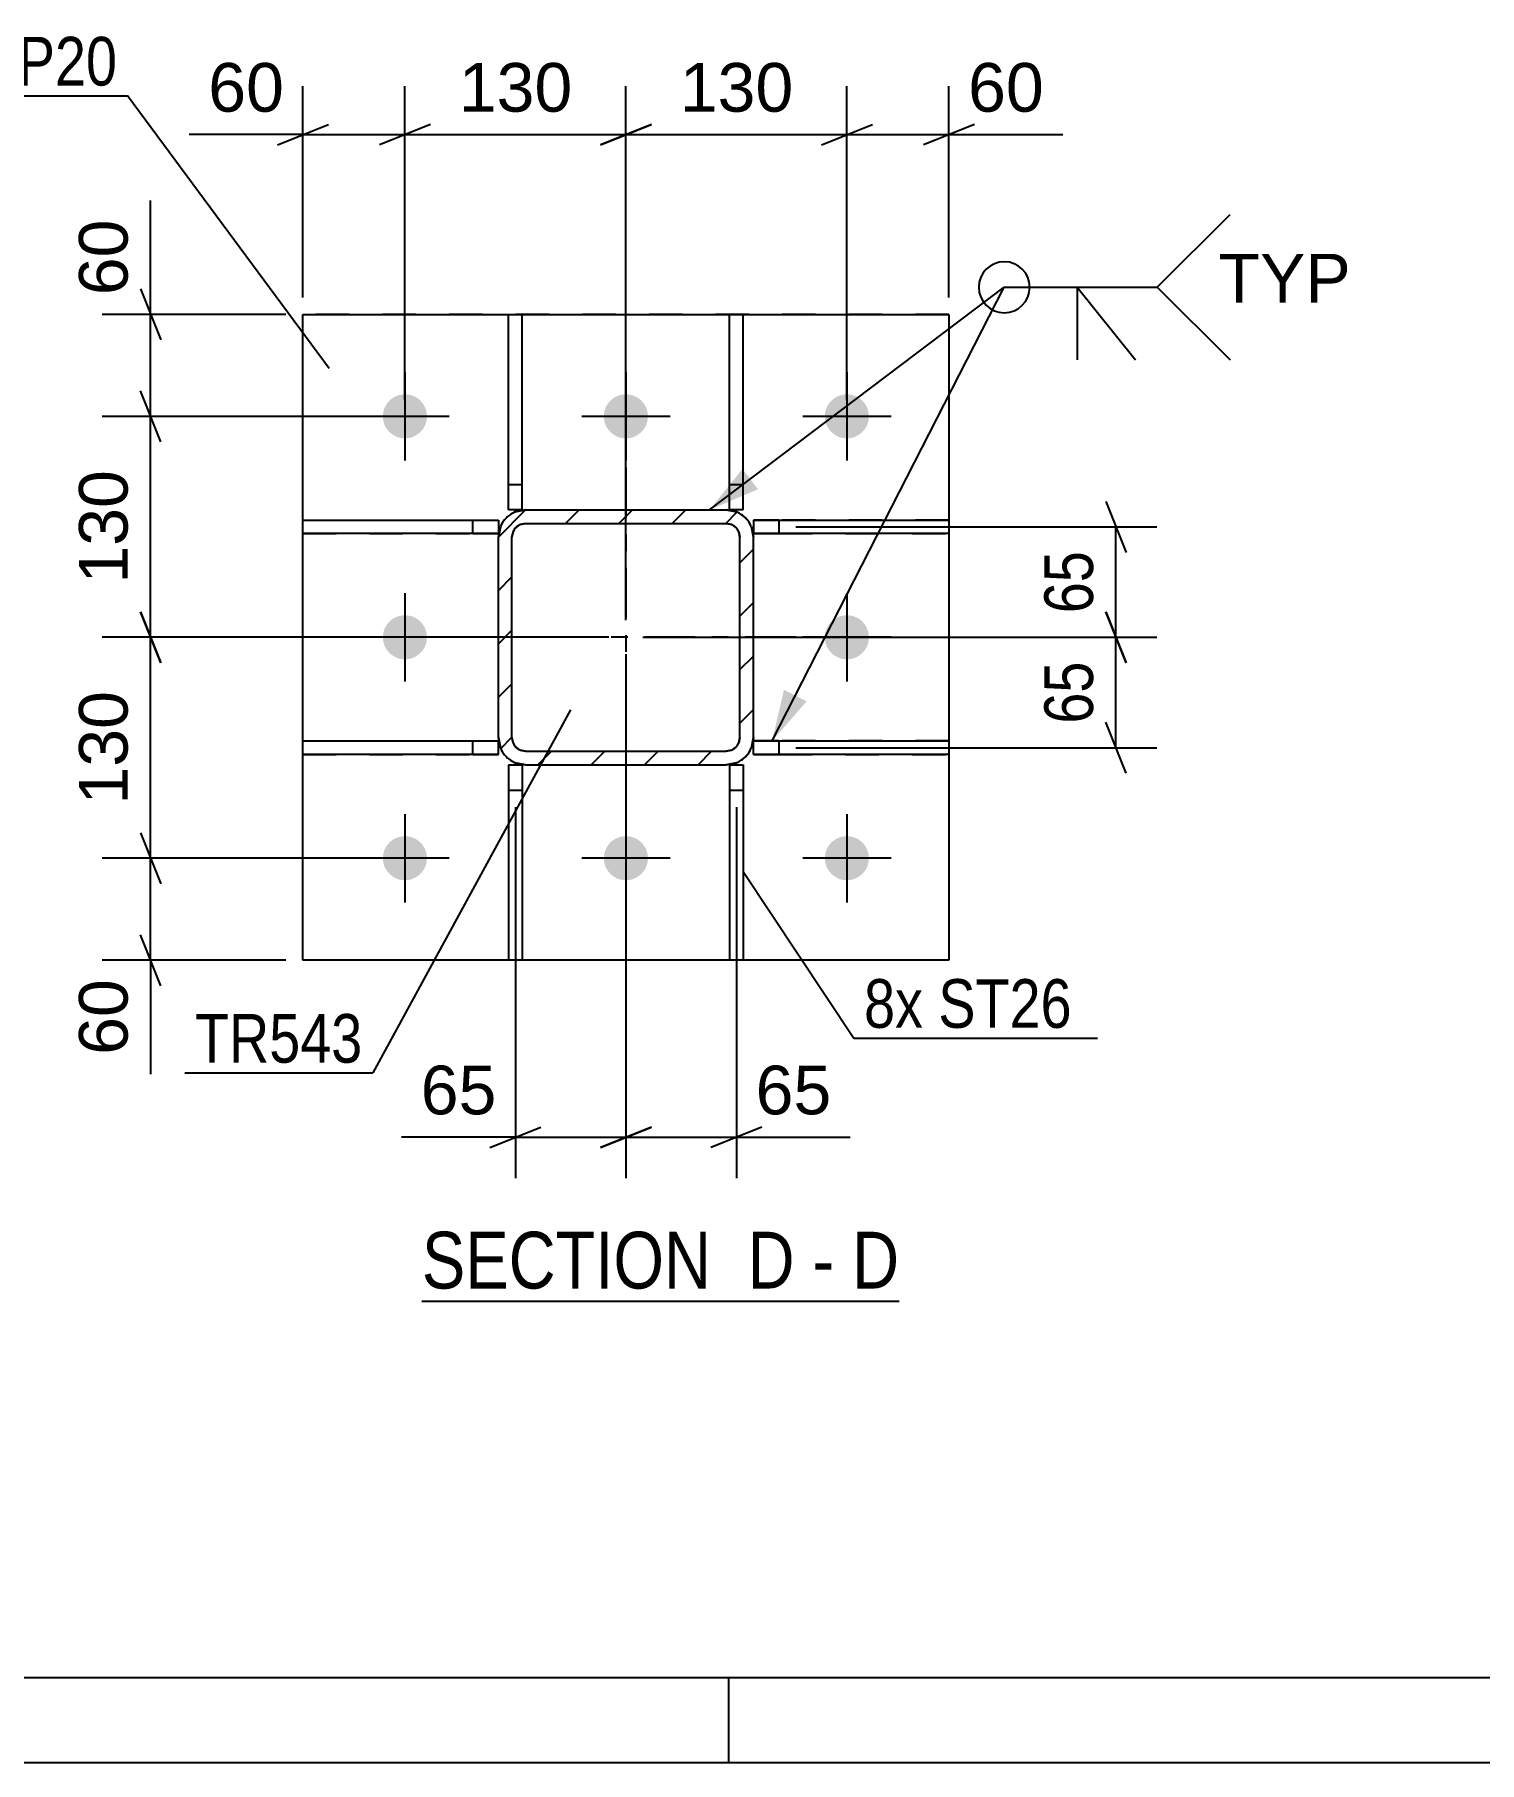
# Model space of a CAD drawing. Header units: millimetres. Extents: x -65 to 776, y -395 to 199.
# Drawn here: x 105.4 to 190.4, y -394.6 to -292.9 of the extents above; entities that cross this region are included whole.
import ezdxf

# ---------------------------------------------------------------- set-up
doc = ezdxf.new("R2010")
doc.units = ezdxf.units.MM
doc.linetypes.add('DXK_LINE_DOT2', pattern=[3.9198, 1.9599, -1.9599])
doc.linetypes.add('DXK_LINE_DOT3', pattern=[5.9187, 2.979, -0.9799, 0.9799, -0.9799])
doc.styles.add('Arial', font='ARIAL.TTF', dxfattribs={"height": 0.2})
doc.styles.add('Arial Narrow', font='ARIALN.TTF', dxfattribs={"height": 0.2})

# ---------------------------------------------------------------- blocks, each defined once
blk = doc.blocks.new('Unknown-318465366-1115')
at = {"color": 5, "linetype": 'Continuous'}
for p, q in [((-59.72, -389.56), (771.28, -389.56)), ((146.28, -394.56), (146.28, -389.56)), ((-64.72, -394.56), (776.28, -394.56))]:
    blk.add_line(p, q, dxfattribs=at)
blk = doc.blocks.new('Unknown-318465366-13 - 3578')
at = {"color": 6, "linetype": 'Continuous'}
blk.add_line((128.22, -367.42), (156.3, -367.42), dxfattribs=at)
at = {"color": 0, "linetype": 'Continuous'}
for points in [[(146.33, -366.67), (146.33, -363.17), (128.22, -363.17), (128.22, -366.67)], [(150.15, -366.67), (150.15, -363.17), (147.38, -363.17), (147.38, -366.67)], [(152.48, -366.67), (152.48, -363.17), (151.2, -363.17), (151.2, -366.67)], [(156.3, -366.67), (156.3, -363.17), (153.53, -363.17), (153.53, -366.67)]]:
    blk.add_wipeout(points, dxfattribs=at)
at = {"color": 7, "linetype": 'Continuous', "style": 'Arial Narrow'}
for s, p in [('SECTION ', (128.22, -366.67)), ('D', (147.38, -366.67)), ('D', (153.53, -366.67)), ('-', (151.2, -366.67))]:
    blk.add_text(s, height=3.34, dxfattribs=at).set_placement(p)
blk = doc.blocks.new('Part-318465366-3679 - 3578')
at = {"color": 2, "linetype": 'Continuous'}
for p, q in [((146.32, -320.85), (146.32, -309.35)), ((146.32, -309.35), (147.12, -309.35)), ((147.12, -320.85), (147.12, -309.35)), ((147.12, -320.85), (146.32, -320.85)), ((146.32, -320.85), (146.32, -320.85)), ((147.12, -320.85), (147.12, -320.85))]:
    blk.add_line(p, q, dxfattribs=at)
at = {"color": 7, "linetype": 'DXK_LINE_DOT2'}
for p, q in [((146.32, -319.35), (147.12, -319.35)), ((147.12, -320.85), (146.32, -320.85)), ((146.32, -320.85), (146.32, -320.85)), ((147.12, -320.85), (147.12, -320.85))]:
    blk.add_line(p, q, dxfattribs=at)
blk = doc.blocks.new('Part-318465366-3664 - 3578')
at = {"color": 2, "linetype": 'Continuous'}
for p, q in [((133.32, -335.85), (133.32, -335.85)), ((133.32, -335.85), (133.32, -347.35)), ((133.32, -335.85), (134.12, -335.85)), ((134.12, -335.85), (134.12, -335.85)), ((134.12, -335.85), (134.12, -347.35)), ((134.12, -347.35), (133.32, -347.35))]:
    blk.add_line(p, q, dxfattribs=at)
at = {"color": 7, "linetype": 'DXK_LINE_DOT2'}
for p, q in [((133.32, -335.85), (134.12, -335.85)), ((133.32, -337.35), (134.12, -337.35))]:
    blk.add_line(p, q, dxfattribs=at)
blk = doc.blocks.new('Bolt-318465366-3628 - 3578')
at = {"linetype": 'Continuous'}
for points in [[(128.52, -315.35), (128.49, -315.62), (128.41, -315.88), (128.27, -316.11), (128.09, -316.31), (127.87, -316.47), (127.62, -316.59), (127.36, -316.64), (127.08, -316.64), (126.82, -316.59), (126.57, -316.47), (126.35, -316.31), (126.17, -316.11), (126.03, -315.88), (125.95, -315.62), (125.92, -315.35), (125.95, -315.08), (126.03, -314.82), (126.17, -314.58), (126.35, -314.38), (126.57, -314.22), (126.82, -314.11), (127.08, -314.06), (127.36, -314.06), (127.62, -314.11), (127.87, -314.22), (128.09, -314.38), (128.27, -314.58), (128.41, -314.82), (128.49, -315.08)], [(141.52, -315.35), (141.49, -315.62), (141.41, -315.88), (141.27, -316.11), (141.09, -316.31), (140.87, -316.47), (140.62, -316.59), (140.36, -316.64), (140.08, -316.64), (139.82, -316.59), (139.57, -316.47), (139.35, -316.31), (139.17, -316.11), (139.03, -315.88), (138.95, -315.62), (138.92, -315.35), (138.95, -315.08), (139.03, -314.82), (139.17, -314.58), (139.35, -314.38), (139.57, -314.22), (139.82, -314.11), (140.08, -314.06), (140.36, -314.06), (140.62, -314.11), (140.87, -314.22), (141.09, -314.38), (141.27, -314.58), (141.41, -314.82), (141.49, -315.08)], [(154.52, -315.35), (154.49, -315.62), (154.41, -315.88), (154.27, -316.11), (154.09, -316.31), (153.87, -316.47), (153.62, -316.59), (153.36, -316.64), (153.08, -316.64), (152.82, -316.59), (152.57, -316.47), (152.35, -316.31), (152.17, -316.11), (152.03, -315.88), (151.95, -315.62), (151.92, -315.35), (151.95, -315.08), (152.03, -314.82), (152.17, -314.58), (152.35, -314.38), (152.57, -314.22), (152.82, -314.11), (153.08, -314.06), (153.36, -314.06), (153.62, -314.11), (153.87, -314.22), (154.09, -314.38), (154.27, -314.58), (154.41, -314.82), (154.49, -315.08)], [(128.52, -328.35), (128.49, -328.62), (128.41, -328.88), (128.27, -329.11), (128.09, -329.31), (127.87, -329.47), (127.62, -329.59), (127.36, -329.64), (127.08, -329.64), (126.82, -329.59), (126.57, -329.47), (126.35, -329.31), (126.17, -329.11), (126.03, -328.88), (125.95, -328.62), (125.92, -328.35), (125.95, -328.08), (126.03, -327.82), (126.17, -327.58), (126.35, -327.38), (126.57, -327.22), (126.82, -327.11), (127.08, -327.06), (127.36, -327.06), (127.62, -327.11), (127.87, -327.22), (128.09, -327.38), (128.27, -327.58), (128.41, -327.82), (128.49, -328.08)], [(154.52, -328.35), (154.49, -328.62), (154.41, -328.88), (154.27, -329.11), (154.09, -329.31), (153.87, -329.47), (153.62, -329.59), (153.36, -329.64), (153.08, -329.64), (152.82, -329.59), (152.57, -329.47), (152.35, -329.31), (152.17, -329.11), (152.03, -328.88), (151.95, -328.62), (151.92, -328.35), (151.95, -328.08), (152.03, -327.82), (152.17, -327.58), (152.35, -327.38), (152.57, -327.22), (152.82, -327.11), (153.08, -327.06), (153.36, -327.06), (153.62, -327.11), (153.87, -327.22), (154.09, -327.38), (154.27, -327.58), (154.41, -327.82), (154.49, -328.08)], [(128.52, -341.35), (128.49, -341.62), (128.41, -341.88), (128.27, -342.11), (128.09, -342.31), (127.87, -342.47), (127.62, -342.59), (127.36, -342.64), (127.08, -342.64), (126.82, -342.59), (126.57, -342.47), (126.35, -342.31), (126.17, -342.11), (126.03, -341.88), (125.95, -341.62), (125.92, -341.35), (125.95, -341.08), (126.03, -340.82), (126.17, -340.58), (126.35, -340.38), (126.57, -340.22), (126.82, -340.11), (127.08, -340.06), (127.36, -340.06), (127.62, -340.11), (127.87, -340.22), (128.09, -340.38), (128.27, -340.58), (128.41, -340.82), (128.49, -341.08)], [(141.52, -341.35), (141.49, -341.62), (141.41, -341.88), (141.27, -342.11), (141.09, -342.31), (140.87, -342.47), (140.62, -342.59), (140.36, -342.64), (140.08, -342.64), (139.82, -342.59), (139.57, -342.47), (139.35, -342.31), (139.17, -342.11), (139.03, -341.88), (138.95, -341.62), (138.92, -341.35), (138.95, -341.08), (139.03, -340.82), (139.17, -340.58), (139.35, -340.38), (139.57, -340.22), (139.82, -340.11), (140.08, -340.06), (140.36, -340.06), (140.62, -340.11), (140.87, -340.22), (141.09, -340.38), (141.27, -340.58), (141.41, -340.82), (141.49, -341.08)], [(154.52, -341.35), (154.49, -341.62), (154.41, -341.88), (154.27, -342.11), (154.09, -342.31), (153.87, -342.47), (153.62, -342.59), (153.36, -342.64), (153.08, -342.64), (152.82, -342.59), (152.57, -342.47), (152.35, -342.31), (152.17, -342.11), (152.03, -341.88), (151.95, -341.62), (151.92, -341.35), (151.95, -341.08), (152.03, -340.82), (152.17, -340.58), (152.35, -340.38), (152.57, -340.22), (152.82, -340.11), (153.08, -340.06), (153.36, -340.06), (153.62, -340.11), (153.87, -340.22), (154.09, -340.38), (154.27, -340.58), (154.41, -340.82), (154.49, -341.08)]]:
    blk.add_hatch(color=1, dxfattribs=at).paths.add_polyline_path(points)
at = {"color": 1, "linetype": 'Continuous'}
for p, q in [((127.22, -312.75), (127.22, -317.95)), ((140.22, -312.75), (140.22, -317.95)), ((153.22, -312.75), (153.22, -317.95)), ((129.82, -315.35), (124.62, -315.35)), ((142.82, -315.35), (137.62, -315.35)), ((155.82, -315.35), (150.62, -315.35)), ((127.22, -325.75), (127.22, -330.95)), ((153.22, -325.75), (153.22, -330.95)), ((129.82, -328.35), (124.62, -328.35)), ((155.82, -328.35), (150.62, -328.35)), ((127.22, -338.75), (127.22, -343.95)), ((140.22, -338.75), (140.22, -343.95)), ((153.22, -338.75), (153.22, -343.95)), ((129.82, -341.35), (124.62, -341.35)), ((142.82, -341.35), (137.62, -341.35)), ((155.82, -341.35), (150.62, -341.35))]:
    blk.add_line(p, q, dxfattribs=at)
blk = doc.blocks.new('Part-318465366-3596 - 3578')
at = {"color": 2, "linetype": 'Continuous'}
for p, q in [((121.22, -309.35), (121.22, -309.35)), ((121.22, -309.35), (159.22, -309.35)), ((121.22, -347.35), (121.22, -309.35)), ((159.22, -309.35), (159.22, -309.35)), ((159.22, -309.35), (159.22, -347.35)), ((159.22, -347.35), (121.22, -347.35))]:
    blk.add_line(p, q, dxfattribs=at)
at = {"color": 7, "linetype": 'DXK_LINE_DOT2'}
for p, q in [((159.22, -309.35), (121.22, -309.35)), ((121.22, -347.35), (121.22, -347.35)), ((159.22, -347.35), (121.22, -347.35)), ((159.22, -347.35), (159.22, -347.35))]:
    blk.add_line(p, q, dxfattribs=at)
blk = doc.blocks.new('Part-318465366-3649 - 3578')
at = {"color": 2, "linetype": 'Continuous'}
for p, q in [((147.72, -321.45), (147.72, -321.45)), ((147.72, -321.45), (159.22, -321.45)), ((147.72, -321.45), (147.72, -322.25)), ((159.22, -322.25), (147.72, -322.25)), ((159.22, -321.45), (159.22, -322.25))]:
    blk.add_line(p, q, dxfattribs=at)
at = {"color": 7, "linetype": 'DXK_LINE_DOT2'}
for p, q in [((149.22, -321.45), (147.72, -321.45)), ((147.72, -322.25), (149.22, -322.25)), ((159.22, -321.45), (149.22, -321.45)), ((149.22, -321.45), (149.22, -322.25)), ((149.22, -322.25), (159.22, -322.25))]:
    blk.add_line(p, q, dxfattribs=at)
blk = doc.blocks.new('Part-318465366-3669 - 3578')
at = {"color": 2, "linetype": 'Continuous'}
for p, q in [((146.32, -335.85), (146.32, -335.85)), ((146.32, -335.85), (146.32, -347.35)), ((146.32, -335.85), (147.12, -335.85)), ((147.12, -335.85), (147.12, -335.85)), ((147.12, -335.85), (147.12, -347.35)), ((147.12, -347.35), (146.32, -347.35))]:
    blk.add_line(p, q, dxfattribs=at)
at = {"color": 7, "linetype": 'DXK_LINE_DOT2'}
for p, q in [((146.32, -335.85), (147.12, -335.85)), ((146.32, -337.35), (147.12, -337.35))]:
    blk.add_line(p, q, dxfattribs=at)
blk = doc.blocks.new('Part-318465366-3674 - 3578')
at = {"color": 2, "linetype": 'Continuous'}
for p, q in [((133.32, -320.85), (133.32, -309.35)), ((133.32, -309.35), (134.12, -309.35)), ((134.12, -320.85), (134.12, -309.35)), ((134.12, -320.85), (133.32, -320.85)), ((133.32, -320.85), (133.32, -320.85)), ((134.12, -320.85), (134.12, -320.85))]:
    blk.add_line(p, q, dxfattribs=at)
at = {"color": 7, "linetype": 'DXK_LINE_DOT2'}
for p, q in [((133.32, -319.35), (134.12, -319.35)), ((134.12, -320.85), (133.32, -320.85)), ((133.32, -320.85), (133.32, -320.85)), ((134.12, -320.85), (134.12, -320.85))]:
    blk.add_line(p, q, dxfattribs=at)
blk = doc.blocks.new('Part-318465366-3684 - 3578')
at = {"color": 2, "linetype": 'Continuous'}
for p, q in [((121.22, -335.25), (121.22, -334.45)), ((121.22, -334.45), (132.72, -334.45)), ((132.72, -335.25), (132.72, -334.45)), ((132.72, -335.25), (121.22, -335.25)), ((132.72, -335.25), (132.72, -335.25))]:
    blk.add_line(p, q, dxfattribs=at)
at = {"color": 7, "linetype": 'DXK_LINE_DOT2'}
for p, q in [((121.22, -334.45), (131.22, -334.45)), ((131.22, -335.25), (131.22, -334.45)), ((131.22, -334.45), (132.72, -334.45)), ((121.22, -335.25), (131.22, -335.25)), ((131.22, -335.25), (132.72, -335.25)), ((132.72, -335.25), (132.72, -335.25))]:
    blk.add_line(p, q, dxfattribs=at)
blk = doc.blocks.new('Part-318465366-3689 - 3578')
at = {"color": 2, "linetype": 'Continuous'}
for p, q in [((121.22, -322.25), (121.22, -321.45)), ((121.22, -321.45), (132.72, -321.45)), ((132.72, -322.25), (121.22, -322.25)), ((132.72, -321.45), (132.72, -322.25)), ((132.72, -322.25), (132.72, -322.25))]:
    blk.add_line(p, q, dxfattribs=at)
at = {"color": 7, "linetype": 'DXK_LINE_DOT2'}
for p, q in [((121.22, -321.45), (131.22, -321.45)), ((121.22, -322.25), (131.22, -322.25)), ((131.22, -322.25), (131.22, -321.45)), ((131.22, -321.45), (132.72, -321.45)), ((131.22, -322.25), (132.72, -322.25)), ((132.72, -322.25), (132.72, -322.25))]:
    blk.add_line(p, q, dxfattribs=at)
blk = doc.blocks.new('Part-318465366-3694 - 3578')
at = {"color": 2, "linetype": 'Continuous'}
for p, q in [((147.72, -334.45), (147.72, -334.45)), ((147.72, -334.45), (159.22, -334.45)), ((147.72, -335.25), (147.72, -334.45)), ((159.22, -334.45), (159.22, -335.25)), ((159.22, -335.25), (147.72, -335.25))]:
    blk.add_line(p, q, dxfattribs=at)
at = {"color": 7, "linetype": 'DXK_LINE_DOT2'}
for p, q in [((149.22, -334.45), (147.72, -334.45)), ((159.22, -334.45), (149.22, -334.45)), ((149.22, -334.45), (149.22, -335.25)), ((147.72, -335.25), (147.72, -335.25)), ((147.72, -335.25), (149.22, -335.25)), ((149.22, -335.25), (159.22, -335.25))]:
    blk.add_line(p, q, dxfattribs=at)
blk = doc.blocks.new('Part-318465366-3779 - 3578')
at = {"linetype": 'Continuous'}
h = blk.add_hatch(dxfattribs=at)
h.set_pattern_fill('', scale=0.7, style=0, pattern_type=0)
h.set_pattern_definition([(45, (134.3208, -320.8489), (-1.57154, 1.57154), [])])
h.paths.add_polyline_path([(146.12, -320.85), (134.32, -320.85), (133.71, -320.97), (133.19, -321.32), (132.84, -321.84), (132.72, -322.45), (132.72, -334.25), (132.84, -334.86), (133.19, -335.38), (133.71, -335.73), (134.32, -335.85), (146.12, -335.85), (146.73, -335.73), (147.25, -335.38), (147.6, -334.86), (147.72, -334.25), (147.72, -322.45), (147.6, -321.84), (147.25, -321.32), (146.73, -320.97)])
h.paths.add_polyline_path([(146.86, -322.14), (146.92, -322.45), (146.92, -334.25), (146.86, -334.56), (146.69, -334.81), (146.43, -334.99), (146.12, -335.05), (134.32, -335.05), (134.01, -334.99), (133.76, -334.81), (133.58, -334.56), (133.52, -334.25), (133.52, -322.45), (133.58, -322.14), (133.76, -321.88), (134.01, -321.71), (134.32, -321.65), (146.12, -321.65), (146.43, -321.71), (146.69, -321.88)])
at = {"color": 7, "linetype": 'DXK_LINE_DOT3'}
for p, q in [((140.22, -318.35), (140.22, -338.35)), ((150.22, -328.35), (130.22, -328.35))]:
    blk.add_line(p, q, dxfattribs=at)
at = {"color": 7, "linetype": 'DXK_LINE_DOT2'}
for p, q in [((133.71, -320.97), (134.32, -320.85)), ((134.32, -320.85), (146.12, -320.85)), ((146.12, -320.85), (146.73, -320.97)), ((132.72, -322.45), (132.84, -321.84)), ((133.58, -322.14), (133.52, -322.45)), ((134.32, -321.65), (134.01, -321.71)), ((134.32, -321.65), (146.12, -321.65)), ((146.43, -321.71), (146.12, -321.65)), ((146.92, -322.45), (146.86, -322.14)), ((147.6, -321.84), (147.72, -322.45)), ((132.72, -334.25), (132.72, -322.45)), ((133.52, -334.25), (133.52, -322.45)), ((146.92, -334.25), (146.92, -322.45)), ((147.72, -334.25), (147.72, -322.45)), ((132.84, -334.86), (132.72, -334.25)), ((133.52, -334.25), (133.58, -334.56)), ((146.86, -334.56), (146.92, -334.25)), ((147.72, -334.25), (147.6, -334.86)), ((134.01, -334.99), (134.32, -335.05)), ((134.32, -335.05), (146.12, -335.05)), ((146.12, -335.05), (146.43, -334.99)), ((134.32, -335.85), (133.71, -335.73)), ((134.32, -335.85), (146.12, -335.85)), ((146.73, -335.73), (146.12, -335.85))]:
    blk.add_line(p, q, dxfattribs=at)
at = {"color": 2, "linetype": 'Continuous'}
for p, q in [((134.32, -320.85), (133.71, -320.97)), ((134.32, -320.85), (146.12, -320.85)), ((146.73, -320.97), (146.12, -320.85)), ((132.84, -321.84), (132.72, -322.45)), ((133.52, -322.45), (133.58, -322.14)), ((134.01, -321.71), (134.32, -321.65)), ((134.32, -321.65), (146.12, -321.65)), ((146.12, -321.65), (146.43, -321.71)), ((146.86, -322.14), (146.92, -322.45)), ((147.72, -322.45), (147.6, -321.84)), ((132.72, -334.25), (132.72, -322.45)), ((133.52, -334.25), (133.52, -322.45)), ((146.92, -334.25), (146.92, -322.45)), ((147.72, -334.25), (147.72, -322.45)), ((132.72, -334.25), (132.84, -334.86)), ((133.58, -334.56), (133.52, -334.25)), ((146.92, -334.25), (146.86, -334.56)), ((147.6, -334.86), (147.72, -334.25)), ((134.32, -335.05), (134.01, -334.99)), ((134.32, -335.05), (146.12, -335.05)), ((146.43, -334.99), (146.12, -335.05)), ((133.71, -335.73), (134.32, -335.85)), ((134.32, -335.85), (146.12, -335.85)), ((146.12, -335.85), (146.73, -335.73))]:
    blk.add_line(p, q, dxfattribs=at)
at = {"color": 7, "linetype": 'DXK_LINE_DOT2'}
for centre, radius, start, end in [((134.32, -322.45), 1.6, 112.5, 157.5), ((146.12, -322.45), 1.6, 22.5, 67.5), ((134.32, -322.45), 0.8, 112.5, 157.5), ((146.12, -322.45), 0.8, 22.5, 67.5), ((134.32, -334.25), 1.6, 202.5, 247.5), ((134.32, -334.25), 0.8, 202.5, 247.5), ((146.12, -334.25), 0.8, 292.5, 337.5), ((146.12, -334.25), 1.6, 292.5, 337.5)]:
    blk.add_arc(centre, radius, start, end, dxfattribs=at)
at = {"color": 2, "linetype": 'Continuous'}
for centre, radius, start, end in [((134.32, -322.45), 1.6, 112.5, 157.5), ((146.12, -322.45), 1.6, 22.5, 67.5), ((134.32, -322.45), 0.8, 112.5, 157.5), ((146.12, -322.45), 0.8, 22.5, 67.5), ((134.32, -334.25), 1.6, 202.5, 247.5), ((134.32, -334.25), 0.8, 202.5, 247.5), ((146.12, -334.25), 0.8, 292.5, 337.5), ((146.12, -334.25), 1.6, 292.5, 337.5)]:
    blk.add_arc(centre, radius, start, end, dxfattribs=at)
blk = doc.blocks.new('StraightDimension-318465366-3873 - 3578')
at = {"color": 7, "linetype": 'Continuous'}
for p, q in [((140.22, -329.35), (140.22, -360.17)), ((133.72, -338.35), (133.72, -360.17)), ((133.72, -357.77), (127.02, -357.77)), ((133.72, -357.77), (127.02, -357.77)), ((132.22, -358.37), (135.22, -357.17)), ((133.72, -357.77), (140.22, -357.77)), ((141.72, -357.17), (138.72, -358.37))]:
    blk.add_line(p, q, dxfattribs=at)
at = {"color": 0}
blk.add_wipeout([(133.2, -357.02), (133.2, -352.82), (127.55, -352.82), (127.55, -357.02)], dxfattribs=at)
at = {"color": 3, "style": 'Arial'}
blk.add_text('65', height=2.865, dxfattribs=at).set_placement((128.15, -356.42))
blk = doc.blocks.new('StraightDimension-318465366-3952 - 3578')
at = {"color": 7, "linetype": 'Continuous'}
for p, q in [((140.22, -327.35), (140.22, -295.92)), ((153.22, -314.35), (153.22, -295.92)), ((141.72, -298.17), (138.72, -299.37)), ((140.22, -298.77), (153.22, -298.77)), ((151.72, -299.37), (154.72, -298.17))]:
    blk.add_line(p, q, dxfattribs=at)
at = {"color": 0}
blk.add_wipeout([(150.66, -298.02), (150.66, -293.82), (142.79, -293.82), (142.79, -298.02)], dxfattribs=at)
at = {"color": 3, "style": 'Arial'}
blk.add_text('130', height=2.865, dxfattribs=at).set_placement((143.39, -297.42))
blk = doc.blocks.new('StraightDimension-318465366-3860 - 3578')
at = {"color": 7, "linetype": 'Continuous'}
for p, q in [((140.22, -329.35), (140.22, -360.17)), ((146.72, -338.35), (146.72, -360.17)), ((138.72, -358.37), (141.72, -357.17)), ((140.22, -357.77), (146.72, -357.77)), ((148.22, -357.17), (145.22, -358.37)), ((146.72, -357.77), (153.42, -357.77)), ((146.72, -357.77), (153.42, -357.77))]:
    blk.add_line(p, q, dxfattribs=at)
at = {"color": 0}
blk.add_wipeout([(152.89, -357.02), (152.89, -352.82), (147.25, -352.82), (147.25, -357.02)], dxfattribs=at)
at = {"color": 3, "style": 'Arial'}
blk.add_text('65', height=2.865, dxfattribs=at).set_placement((147.85, -356.42))
blk = doc.blocks.new('StraightDimension-318465366-3887 - 3578')
at = {"color": 7, "linetype": 'Continuous'}
for p, q in [((111.66, -339.85), (112.86, -342.85)), ((126.22, -341.35), (109.41, -341.35)), ((112.26, -347.35), (112.26, -341.35)), ((112.86, -348.85), (111.66, -345.85)), ((120.22, -347.35), (109.41, -347.35)), ((112.26, -347.35), (112.26, -354.05)), ((112.26, -347.35), (112.26, -354.05))]:
    blk.add_line(p, q, dxfattribs=at)
at = {"color": 0}
blk.add_wipeout([(111.51, -347.87), (107.31, -347.87), (107.31, -353.52), (111.51, -353.52)], dxfattribs=at)
at = {"color": 3, "style": 'Arial'}
blk.add_text('60', height=2.865, rotation=90.0002, dxfattribs=at).set_placement((110.91, -352.92))
blk = doc.blocks.new('StraightDimension-318465366-14388 - 3578')
at = {"color": 7, "linetype": 'Continuous'}
for p, q in [((168.45, -320.35), (169.65, -323.35)), ((150.22, -321.85), (171.45, -321.85)), ((169.05, -328.35), (169.05, -321.85)), ((169.65, -329.85), (168.45, -326.85)), ((141.22, -328.35), (171.45, -328.35))]:
    blk.add_line(p, q, dxfattribs=at)
at = {"color": 0}
blk.add_wipeout([(168.3, -322.67), (164.1, -322.67), (164.1, -327.53), (168.3, -327.53)], dxfattribs=at)
at = {"color": 3, "style": 'Arial Narrow'}
blk.add_text('65', height=2.863, rotation=90.0002, dxfattribs=at).set_placement((167.7, -326.93))
blk = doc.blocks.new('StraightDimension-318465366-3897 - 3578')
at = {"color": 7, "linetype": 'Continuous'}
for p, q in [((112.86, -329.85), (111.66, -326.85)), ((139.22, -328.35), (109.41, -328.35)), ((112.26, -341.35), (112.26, -328.35)), ((111.66, -339.85), (112.86, -342.85)), ((126.22, -341.35), (109.41, -341.35))]:
    blk.add_line(p, q, dxfattribs=at)
at = {"color": 0}
blk.add_wipeout([(111.51, -330.91), (107.31, -330.91), (107.31, -338.79), (111.51, -338.79)], dxfattribs=at)
at = {"color": 3, "style": 'Arial'}
blk.add_text('130', height=2.865, rotation=90.0002, dxfattribs=at).set_placement((110.91, -338.19))
blk = doc.blocks.new('StraightDimension-318465366-3914 - 3578')
at = {"color": 7, "linetype": 'Continuous'}
for p, q in [((112.86, -316.85), (111.66, -313.85)), ((126.22, -315.35), (109.41, -315.35)), ((112.26, -328.35), (112.26, -315.35)), ((111.66, -326.85), (112.86, -329.85)), ((139.22, -328.35), (109.41, -328.35))]:
    blk.add_line(p, q, dxfattribs=at)
at = {"color": 0}
blk.add_wipeout([(111.51, -317.91), (107.31, -317.91), (107.31, -325.79), (111.51, -325.79)], dxfattribs=at)
at = {"color": 3, "style": 'Arial'}
blk.add_text('130', height=2.865, rotation=90.0002, dxfattribs=at).set_placement((110.91, -325.19))
blk = doc.blocks.new('StraightDimension-318465366-3931 - 3578')
at = {"color": 7, "linetype": 'Continuous'}
for p, q in [((112.26, -309.35), (112.26, -302.65)), ((112.26, -309.35), (112.26, -302.65)), ((111.66, -307.85), (112.86, -310.85)), ((120.22, -309.35), (109.41, -309.35)), ((112.26, -315.35), (112.26, -309.35)), ((112.86, -316.85), (111.66, -313.85)), ((126.22, -315.35), (109.41, -315.35))]:
    blk.add_line(p, q, dxfattribs=at)
at = {"color": 0}
blk.add_wipeout([(111.51, -303.18), (107.31, -303.18), (107.31, -308.82), (111.51, -308.82)], dxfattribs=at)
at = {"color": 3, "style": 'Arial'}
blk.add_text('60', height=2.865, rotation=90.0002, dxfattribs=at).set_placement((110.91, -308.22))
blk = doc.blocks.new('StraightDimension-318465366-3942 - 3578')
at = {"color": 7, "linetype": 'Continuous'}
for p, q in [((153.22, -314.35), (153.22, -295.92)), ((159.22, -308.35), (159.22, -295.92)), ((151.72, -299.37), (154.72, -298.17)), ((153.22, -298.77), (159.22, -298.77)), ((160.72, -298.17), (157.72, -299.37)), ((159.22, -298.77), (165.92, -298.77)), ((159.22, -298.77), (165.92, -298.77))]:
    blk.add_line(p, q, dxfattribs=at)
at = {"color": 0}
blk.add_wipeout([(165.39, -298.02), (165.39, -293.82), (159.75, -293.82), (159.75, -298.02)], dxfattribs=at)
at = {"color": 3, "style": 'Arial'}
blk.add_text('60', height=2.865, dxfattribs=at).set_placement((160.35, -297.42))
blk = doc.blocks.new('StraightDimension-318465366-3969 - 3578')
at = {"color": 7, "linetype": 'Continuous'}
for p, q in [((127.22, -314.35), (127.22, -295.92)), ((140.22, -327.35), (140.22, -295.92)), ((128.72, -298.17), (125.72, -299.37)), ((127.22, -298.77), (140.22, -298.77)), ((138.72, -299.37), (141.72, -298.17))]:
    blk.add_line(p, q, dxfattribs=at)
at = {"color": 0}
blk.add_wipeout([(137.66, -298.02), (137.66, -293.82), (129.79, -293.82), (129.79, -298.02)], dxfattribs=at)
at = {"color": 3, "style": 'Arial'}
blk.add_text('130', height=2.865, dxfattribs=at).set_placement((130.39, -297.42))
blk = doc.blocks.new('StraightDimension-318465366-3986 - 3578')
at = {"color": 7, "linetype": 'Continuous'}
for p, q in [((121.22, -308.35), (121.22, -295.92)), ((127.22, -314.35), (127.22, -295.92)), ((121.22, -298.77), (114.52, -298.77)), ((121.22, -298.77), (114.52, -298.77)), ((119.72, -299.37), (122.72, -298.17)), ((121.22, -298.77), (127.22, -298.77)), ((128.72, -298.17), (125.72, -299.37))]:
    blk.add_line(p, q, dxfattribs=at)
at = {"color": 0}
blk.add_wipeout([(120.7, -298.02), (120.7, -293.82), (115.05, -293.82), (115.05, -298.02)], dxfattribs=at)
at = {"color": 3, "style": 'Arial'}
blk.add_text('60', height=2.865, dxfattribs=at).set_placement((115.65, -297.42))
blk = doc.blocks.new('StraightDimension-318465366-14389 - 3578')
at = {"color": 7, "linetype": 'Continuous'}
for p, q in [((168.45, -326.85), (169.65, -329.85)), ((141.22, -328.35), (171.45, -328.35)), ((169.05, -334.85), (169.05, -328.35)), ((169.65, -336.35), (168.45, -333.35)), ((150.22, -334.85), (171.45, -334.85))]:
    blk.add_line(p, q, dxfattribs=at)
at = {"color": 0}
blk.add_wipeout([(168.3, -329.17), (164.1, -329.17), (164.1, -334.03), (168.3, -334.03)], dxfattribs=at)
at = {"color": 3, "style": 'Arial Narrow'}
blk.add_text('65', height=2.863, rotation=90.0002, dxfattribs=at).set_placement((167.7, -333.43))
blk = doc.blocks.new('Mark-318465366-3592 - 3578')
at = {"color": 30, "linetype": 'Continuous'}
for p in [(101.66, -296.48), (122.76, -312.53)]:
    blk.add_line(p, (110.9, -296.48), dxfattribs=at)
at = {"color": 0}
blk.add_wipeout([(110.3, -295.88), (110.3, -292.88), (102.26, -292.88), (102.26, -295.88)], dxfattribs=at)
blk.add_wipeout([(110.3, -295.88), (110.3, -292.88), (102.26, -292.88), (102.26, -295.88)], dxfattribs=at)
at = {"color": 3, "style": 'Arial Narrow'}
blk.add_text('SP20', height=2.863, dxfattribs=at).set_placement((102.26, -295.88))
blk = doc.blocks.new('WeldMark-318465366-14339 - 3578')
at = {"linetype": 'Continuous'}
for points in [[(147.99, -319.64), (145.14, -320.85), (147.08, -318.44)], [(150.85, -332.12), (148.82, -334.45), (149.52, -331.44)]]:
    blk.add_hatch(color=30, dxfattribs=at).paths.add_polyline_path(points)
at = {"color": 30, "linetype": 'Continuous'}
for p, q in [((145.14, -320.85), (162.48, -307.75)), ((148.82, -334.45), (162.48, -307.75)), ((162.48, -307.75), (171.48, -307.75))]:
    blk.add_line(p, q, dxfattribs=at)
at = {"color": 3, "linetype": 'Continuous'}
for q in [(170.2, -312.03), (166.77, -312.03)]:
    blk.add_line((166.77, -307.75), q, dxfattribs=at)
for start, end in [(90, 270), (270, 90)]:
    blk.add_arc((162.48, -307.75), 1.5, start, end, dxfattribs=at)
at = {"color": 0, "linetype": 'Continuous'}
blk.add_wipeout([(182.86, -308.65), (182.86, -305.65), (175.08, -305.65), (175.08, -308.65)], dxfattribs=at)
blk.add_wipeout([(182.86, -308.65), (182.86, -305.65), (175.08, -305.65), (175.08, -308.65)], dxfattribs=at)
at = {"color": 3, "linetype": 'Continuous'}
for q in [(175.77, -303.46), (175.77, -312.03)]:
    blk.add_line((171.48, -307.75), q, dxfattribs=at)
at = {"color": 3, "linetype": 'Continuous', "style": 'Arial'}
blk.add_text('TYP', height=2.865, dxfattribs=at).set_placement((175.08, -308.65))
blk = doc.blocks.new('Mark-318465366-3775 - 3578')
at = {"color": 30, "linetype": 'Continuous'}
for p in [(136.97, -332.62), (114.27, -353.98)]:
    blk.add_line(p, (125.33, -353.98), dxfattribs=at)
at = {"color": 0}
blk.add_wipeout([(124.73, -353.38), (124.73, -350.38), (114.87, -350.38), (114.87, -353.38)], dxfattribs=at)
blk.add_wipeout([(124.73, -353.38), (124.73, -350.38), (114.87, -350.38), (114.87, -353.38)], dxfattribs=at)
at = {"color": 3, "style": 'Arial Narrow'}
blk.add_text('TR543', height=2.863, dxfattribs=at).set_placement((114.87, -353.38))
blk = doc.blocks.new('MarkSet-318465366-4018 - 3578')
at = {"color": 30, "linetype": 'Continuous'}
for p, q in [((147.12, -342.13), (153.63, -351.93)), ((153.63, -351.93), (167.96, -351.93))]:
    blk.add_line(p, q, dxfattribs=at)
at = {"color": 0}
for points in [[(157.7, -351.33), (157.7, -348.33), (154.23, -348.33), (154.23, -351.33)], [(166.46, -351.33), (166.46, -348.33), (158.6, -348.33), (158.6, -351.33)]]:
    blk.add_wipeout(points, dxfattribs=at)
for points in [[(157.7, -351.33), (157.7, -348.33), (154.23, -348.33), (154.23, -351.33)], [(166.46, -351.33), (166.46, -348.33), (158.6, -348.33), (158.6, -351.33)]]:
    blk.add_wipeout(points, dxfattribs=at)
at = {"color": 3, "style": 'Arial Narrow'}
for s, p in [('8x', (154.23, -351.33)), ('ST26', (158.6, -351.33))]:
    blk.add_text(s, height=2.863, dxfattribs=at).set_placement(p)

msp = doc.modelspace()

# ---------------------------------------------------------------- block references
for name in ['Unknown-318465366-1115', 'Part-318465366-3596 - 3578', 'Part-318465366-3674 - 3578', 'Part-318465366-3679 - 3578', 'Bolt-318465366-3628 - 3578', 'Part-318465366-3779 - 3578', 'Part-318465366-3689 - 3578', 'Part-318465366-3649 - 3578', 'Part-318465366-3684 - 3578', 'Part-318465366-3694 - 3578', 'Part-318465366-3664 - 3578', 'Part-318465366-3669 - 3578']:
    msp.add_blockref(name, (0, 0))

# ---------------------------------------------------------------- next in the draw order: block references
for name in ['StraightDimension-318465366-3952 - 3578', 'StraightDimension-318465366-3873 - 3578', 'StraightDimension-318465366-3887 - 3578', 'Unknown-318465366-13 - 3578']:
    msp.add_blockref(name, (0, 0))

# ---------------------------------------------------------------- next in the draw order: block references
for name in ['StraightDimension-318465366-3942 - 3578', 'StraightDimension-318465366-3860 - 3578']:
    msp.add_blockref(name, (0, 0))

# ---------------------------------------------------------------- next in the draw order: block references
for name in ['StraightDimension-318465366-14388 - 3578', 'StraightDimension-318465366-3897 - 3578', 'MarkSet-318465366-4018 - 3578']:
    msp.add_blockref(name, (0, 0))

# ---------------------------------------------------------------- next in the draw order: block references
for name in ['StraightDimension-318465366-3914 - 3578', 'Mark-318465366-3775 - 3578']:
    msp.add_blockref(name, (0, 0))

# ---------------------------------------------------------------- next in the draw order: block references
msp.add_blockref('StraightDimension-318465366-3931 - 3578', (0, 0))

# ---------------------------------------------------------------- next in the draw order: block references
msp.add_blockref('StraightDimension-318465366-3969 - 3578', (0, 0))

# ---------------------------------------------------------------- next in the draw order: block references
for name in ['StraightDimension-318465366-3986 - 3578', 'StraightDimension-318465366-14389 - 3578']:
    msp.add_blockref(name, (0, 0))

# ---------------------------------------------------------------- next in the draw order: block references
for name in ['Mark-318465366-3592 - 3578', 'WeldMark-318465366-14339 - 3578']:
    msp.add_blockref(name, (0, 0))

doc.saveas('drawing.dxf')
